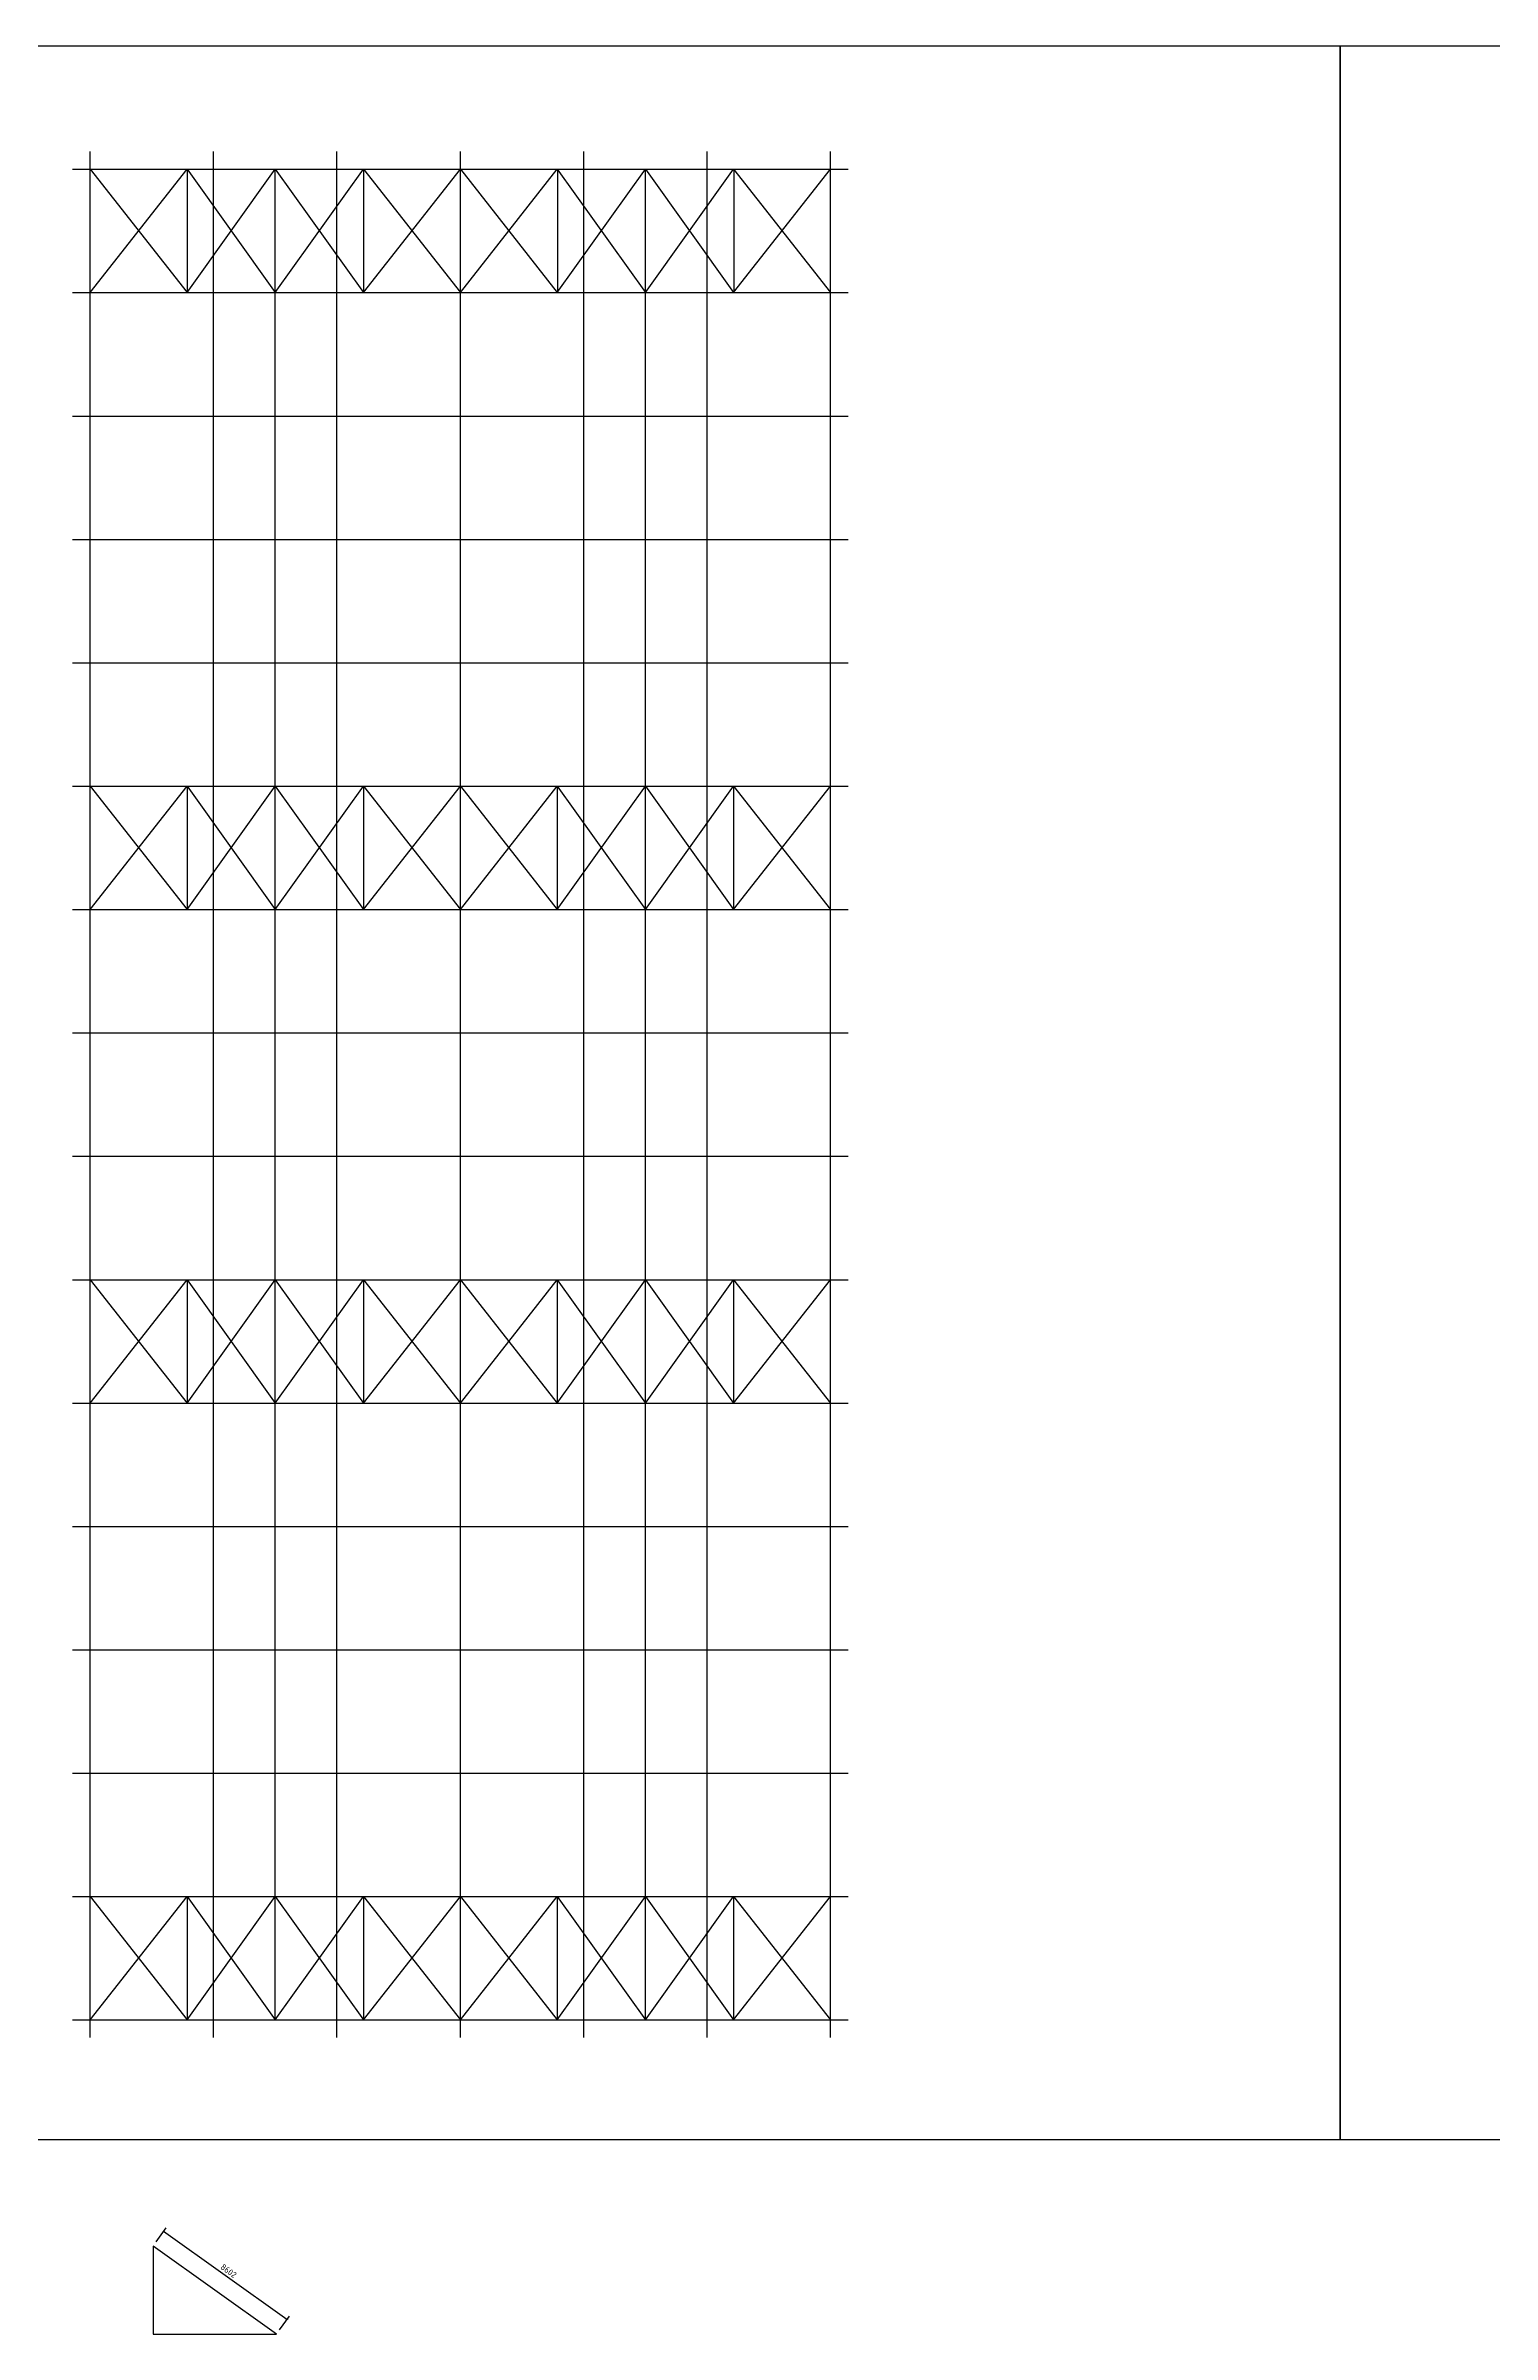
# Model space of a CAD drawing. Extents: x 546599 to 892799, y 113408 to 245228.
# Drawn here: x 616573 to 698631, y 115393 to 245228 of the extents above; entities that cross this region are included whole.
import ezdxf

# ---------------------------------------------------------------- set-up
doc = ezdxf.new("R2010")
doc.units = 0
doc.header["$LTSCALE"] = 1000
doc.header["$MEASUREMENT"] = 0
doc.layers.add('DOTE', color=1, linetype='Continuous')
doc.styles.get("Standard").update_dxf_attribs({"font": 'gbenor.shx', "bigfont": 'gbcbig.shx'})
doc.dimstyles.get("Standard").update_dxf_attribs({"dimscale": 100, "dimtxt": 3.5, "dimasz": 1, "dimexe": 2.5, "dimexo": 3, "dimgap": 1.5, "dimtad": 1, "dimdec": 0, "dimzin": 0, "dimdsep": 46, "dimtxsty": 'Standard', "dimblk": 'ARCHTICK', "dimcen": 0.09, "dimadec": 0, "dimazin": 0, "dimtfac": 1, "dimtdec": 0, "dimtix": 1, "dimtmove": 2, "dimatfit": 3, "dimfxl": 1, "dimtolj": 1, "dimtzin": 0, "dimarcsym": 0})

# ---------------------------------------------------------------- blocks, each defined once
blk = doc.blocks.new('_ArchTick')
at = {"color": 0, "linetype": 'ByBlock', "const_width": 0.4}
blk.add_lwpolyline([(-0.5, -0.5), (0.5, 0.5)], dxfattribs=at)
blk = doc.blocks.new('*D453')
at = {"color": 0, "lineweight": -2}
for p, q in [((622839, 120637), (623402, 121426)), ((630257, 116222), (623257, 121222)), ((629839, 115637), (630402, 116426))]:
    blk.add_line(p, q, dxfattribs=at)
at = {"layer": 'Defpoints', "color": 0}
for p in [(623257, 121222), (622664, 120393), (629664, 115393)]:
    blk.add_point(p, dxfattribs=at)
at = {"color": 0, "lineweight": -2, "xscale": 100, "yscale": 100, "zscale": 100}
for p, rotation in [((623257, 121222), 144.4623222080256), ((630257, 116222), 324.4623222080256)]:
    blk.add_blockref('_ArchTick', p, dxfattribs=dict(at, rotation=rotation))
at = {"color": 0, "insert": (626946, 118987), "char_height": 350, "attachment_point": 5, "rotation": 324.46232}
blk.add_mtext('\\A1;8602', dxfattribs=at)

msp = doc.modelspace()

# ---------------------------------------------------------------- linework, layer by layer
at = {"color": 6}
for p, q in [((619093.3, 238223.1), (624593.3, 231223.1)), ((619093.3, 231223.1), (624593.3, 238223.1)), ((624593.3, 231223.1), (629593.3, 238223.1)), ((624593.3, 238223.1), (629593.3, 231223.1)), ((629593.3, 238223.1), (634593.3, 231223.1)), ((629593.3, 231223.1), (634593.3, 238223.1)), ((634593.3, 231223.1), (640093.3, 238223.1)), ((634593.3, 238223.1), (640093.3, 231223.1)), ((640093.3, 238223.1), (645593.3, 231223.1)), ((640093.3, 231223.1), (645593.3, 238223.1)), ((645593.3, 231223.1), (650593.3, 238223.1)), ((645593.3, 238223.1), (650593.3, 231223.1)), ((650593.3, 238223.1), (655593.3, 231223.1)), ((650593.3, 231223.1), (655593.3, 238223.1)), ((655593.3, 231223.1), (661093.3, 238223.1)), ((655593.3, 238223.1), (661093.3, 231223.1)), ((619093.3, 203223.1), (624593.3, 196223.1)), ((619093.3, 196223.1), (624593.3, 203223.1)), ((624593.3, 196223.1), (629593.3, 203223.1)), ((624593.3, 203223.1), (629593.3, 196223.1)), ((629593.3, 203223.1), (634593.3, 196223.1)), ((629593.3, 196223.1), (634593.3, 203223.1)), ((634593.3, 196223.1), (640093.3, 203223.1)), ((634593.3, 203223.1), (640093.3, 196223.1)), ((640093.3, 203223.1), (645593.3, 196223.1)), ((640093.3, 196223.1), (645593.3, 203223.1)), ((645593.3, 196223.1), (650593.3, 203223.1)), ((645593.3, 203223.1), (650593.3, 196223.1)), ((650593.3, 203223.1), (655593.3, 196223.1)), ((650593.3, 196223.1), (655593.3, 203223.1)), ((655593.3, 196223.1), (661093.3, 203223.1)), ((655593.3, 203223.1), (661093.3, 196223.1)), ((619093.3, 175223.1), (624593.3, 168223.1)), ((619093.3, 168223.1), (624593.3, 175223.1)), ((624593.3, 168223.1), (629593.3, 175223.1)), ((624593.3, 175223.1), (629593.3, 168223.1)), ((629593.3, 175223.1), (634593.3, 168223.1)), ((629593.3, 168223.1), (634593.3, 175223.1)), ((634593.3, 168223.1), (640093.3, 175223.1)), ((634593.3, 175223.1), (640093.3, 168223.1)), ((640093.3, 175223.1), (645593.3, 168223.1)), ((640093.3, 168223.1), (645593.3, 175223.1)), ((645593.3, 168223.1), (650593.3, 175223.1)), ((645593.3, 175223.1), (650593.3, 168223.1)), ((650593.3, 175223.1), (655593.3, 168223.1)), ((650593.3, 168223.1), (655593.3, 175223.1)), ((655593.3, 168223.1), (661093.3, 175223.1)), ((655593.3, 175223.1), (661093.3, 168223.1)), ((619093.3, 140223.1), (624593.3, 133223.1)), ((619093.3, 133223.1), (624593.3, 140223.1)), ((624593.3, 133223.1), (629593.3, 140223.1)), ((624593.3, 140223.1), (629593.3, 133223.1)), ((629593.3, 140223.1), (634593.3, 133223.1)), ((629593.3, 133223.1), (634593.3, 140223.1)), ((634593.3, 133223.1), (640093.3, 140223.1)), ((634593.3, 140223.1), (640093.3, 133223.1)), ((640093.3, 140223.1), (645593.3, 133223.1)), ((640093.3, 133223.1), (645593.3, 140223.1)), ((645593.3, 133223.1), (650593.3, 140223.1)), ((645593.3, 140223.1), (650593.3, 133223.1)), ((650593.3, 140223.1), (655593.3, 133223.1)), ((650593.3, 133223.1), (655593.3, 140223.1)), ((655593.3, 133223.1), (661093.3, 140223.1)), ((655593.3, 140223.1), (661093.3, 133223.1))]:
    msp.add_line(p, q, dxfattribs=at)
at = {"color": 3}
for p, q in [((624593.3, 238223.1), (624593.3, 231223.1)), ((634593.3, 238223.1), (634593.3, 231223.1)), ((645599.4, 238223.1), (645599.4, 231223.1)), ((655599.4, 238223.1), (655599.4, 231223.1)), ((624593.3, 203223.1), (624593.3, 196223.1)), ((634593.3, 203223.1), (634593.3, 196223.1)), ((645593.3, 203223.1), (645593.3, 196223.1)), ((655593.3, 203223.1), (655593.3, 196223.1)), ((624593.3, 175223.1), (624593.3, 168223.1)), ((634593.3, 175223.1), (634593.3, 168223.1)), ((645593.3, 175223.1), (645593.3, 168223.1)), ((655593.3, 175223.1), (655593.3, 168223.1)), ((624593.3, 140223.1), (624593.3, 133223.1)), ((634593.3, 140223.1), (634593.3, 133223.1)), ((645593.3, 140223.1), (645593.3, 133223.1)), ((655593.3, 140223.1), (655593.3, 133223.1))]:
    msp.add_line(p, q, dxfattribs=at)
for p, q in [((622664.2, 120392.7), (622664.2, 115392.7)), ((629664.2, 115392.7), (622664.2, 120392.7)), ((622664.2, 115392.7), (629664.2, 115392.7))]:
    msp.add_line(p, q)
for points in [[(605999.4, 245228.1), (689999.4, 245228.1), (689999.4, 126428.1), (605999.4, 126428.1)], [(689999.4, 245228.1), (773999.4, 245228.1), (773999.4, 126428.1), (689999.4, 126428.1)]]:
    msp.add_lwpolyline(points, close=True)
at = {"layer": 'DOTE', "color": 3}
for p, q in [((619093.3, 132223.1), (619093.3, 239223.1)), ((640093.3, 132223.1), (640093.3, 239223.1)), ((661093.3, 132223.1), (661093.3, 239223.1)), ((629593.3, 133223.1), (629593.3, 238223.1)), ((650593.3, 133223.1), (650593.3, 238223.1))]:
    msp.add_line(p, q, dxfattribs=at)
at = {"layer": 'DOTE'}
for p, q in [((626093.3, 132223.1), (626093.3, 239223.1)), ((633093.3, 132223.1), (633093.3, 239223.1)), ((647093.3, 132223.1), (647093.3, 239223.1)), ((654093.3, 132223.1), (654093.3, 239223.1)), ((618093.3, 238223.1), (662093.3, 238223.1)), ((618093.3, 231223.1), (662093.3, 231223.1)), ((618093.3, 224223.1), (662093.3, 224223.1)), ((618093.3, 217223.1), (662093.3, 217223.1)), ((618093.3, 210223.1), (662093.3, 210223.1)), ((618093.3, 203223.1), (662093.3, 203223.1)), ((618093.3, 196223.1), (662093.3, 196223.1)), ((618093.3, 189223.1), (662093.3, 189223.1)), ((618093.3, 182223.1), (662093.3, 182223.1)), ((618093.3, 175223.1), (662093.3, 175223.1)), ((618093.3, 168223.1), (662093.3, 168223.1)), ((618093.3, 161223.1), (662093.3, 161223.1)), ((618093.3, 154223.1), (662093.3, 154223.1)), ((618093.3, 147223.1), (662093.3, 147223.1)), ((618093.3, 140223.1), (662093.3, 140223.1)), ((618093.3, 133223.1), (662093.3, 133223.1))]:
    msp.add_line(p, q, dxfattribs=at)

# ---------------------------------------------------------------- dimensions: what is measured, and where the dimension line sits
dim = msp.add_aligned_dim(p1=(629664.2, 115392.7), p2=(622664.2, 120392.7), distance=-1019.5, dimstyle='Standard')
dim.commit()
dim.dimension.update_dxf_attribs({"geometry": '*D453', "text_midpoint": (626945.7, 118986.8)})

doc.saveas('drawing.dxf')
